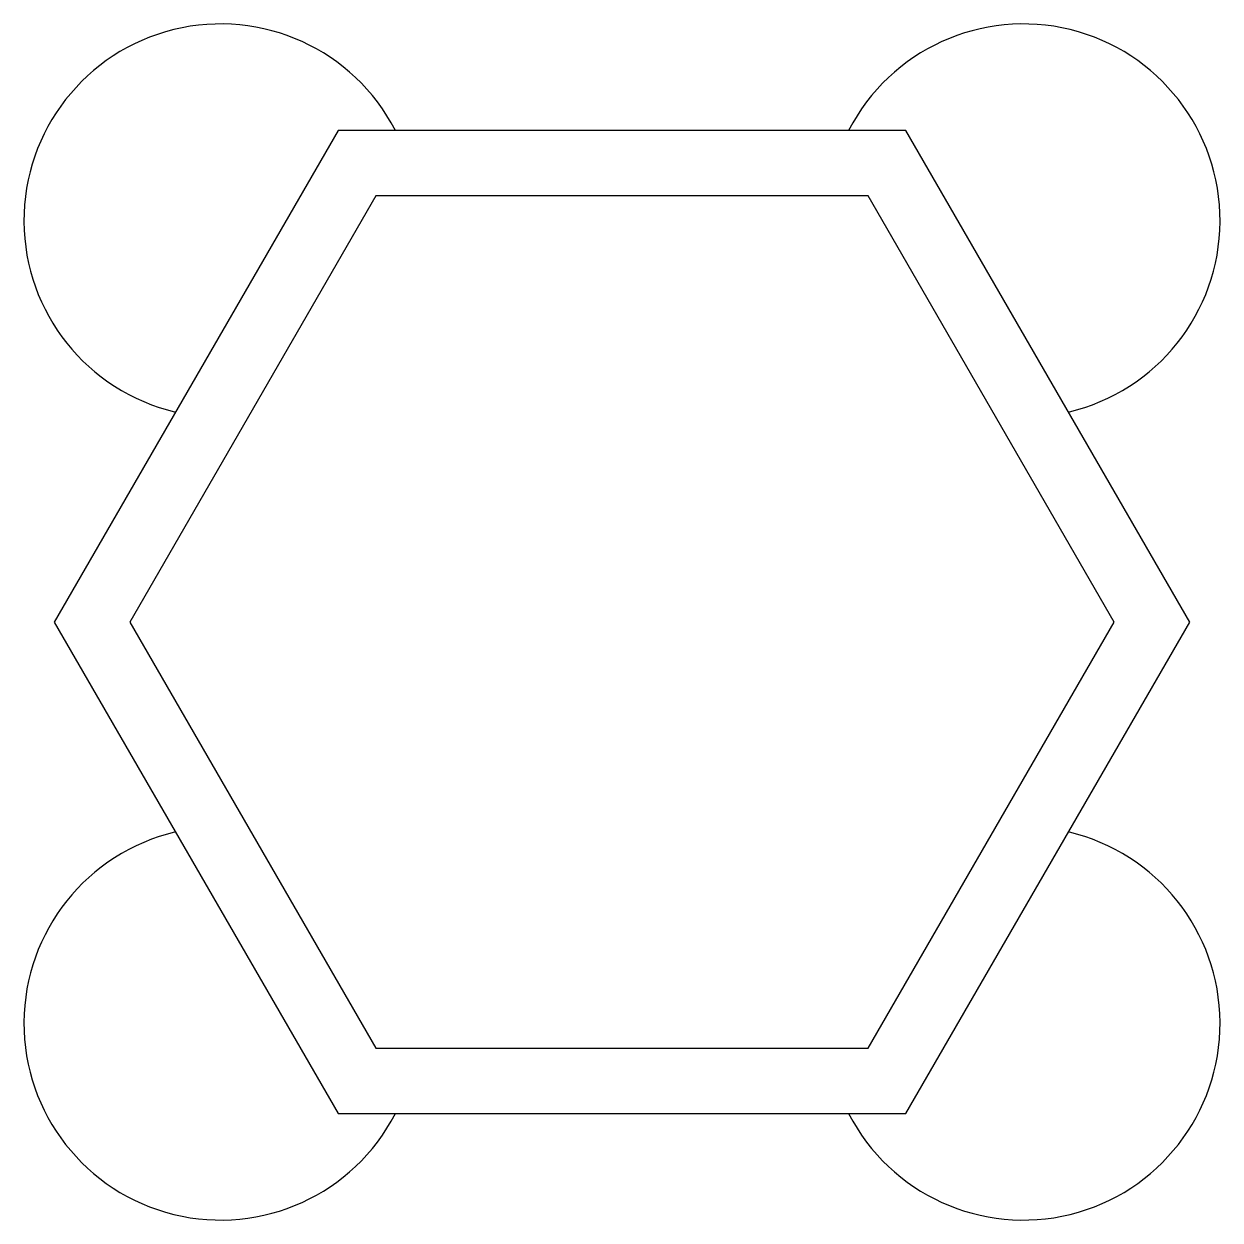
# Model space of a CAD drawing. Header units: feet. Extents: x -0.61 to 0.61, y -0.61 to 0.61.
import ezdxf

# ---------------------------------------------------------------- set-up
doc = ezdxf.new("R2010")
doc.units = ezdxf.units.FT
doc.header["$MEASUREMENT"] = 0

msp = doc.modelspace()

# ---------------------------------------------------------------- linework, layer by layer
at = {"elevation": 1.0001}
msp.add_lwpolyline([(-0.2502, 0.4333), (-0.5004, 0), (-0.2502, -0.4333), (0.2502, -0.4333), (0.5004, 0), (0.2502, 0.4333)], close=True, dxfattribs=at)
for centre, start, end in [((-0.4082, 0.4082, 1), 27.307, 256.7615), ((0.4082, 0.4082, 1), 283.2385, 152.693), ((-0.4082, -0.4082, 1), 103.2385, 332.693), ((0.4082, -0.4082, 1), 207.307, 76.7615)]:
    msp.add_arc(centre, 0.2, start, end)
at = {"invisible_edges": 8}
for points in [[(0.5774, 0, 1), (0.2887, 0.5, 1), (-0.2887, 0.5, 1), (-0.5774, 0, 1)], [(-0.5774, 0, 1), (-0.2887, -0.5, 1), (0.2887, -0.5, 1), (0.5774, 0, 1)]]:
    msp.add_3dface(points, dxfattribs=at)
at = {"layer": 'Defpoints'}
msp.add_point((0, 0), dxfattribs=at)

doc.saveas('drawing.dxf')
